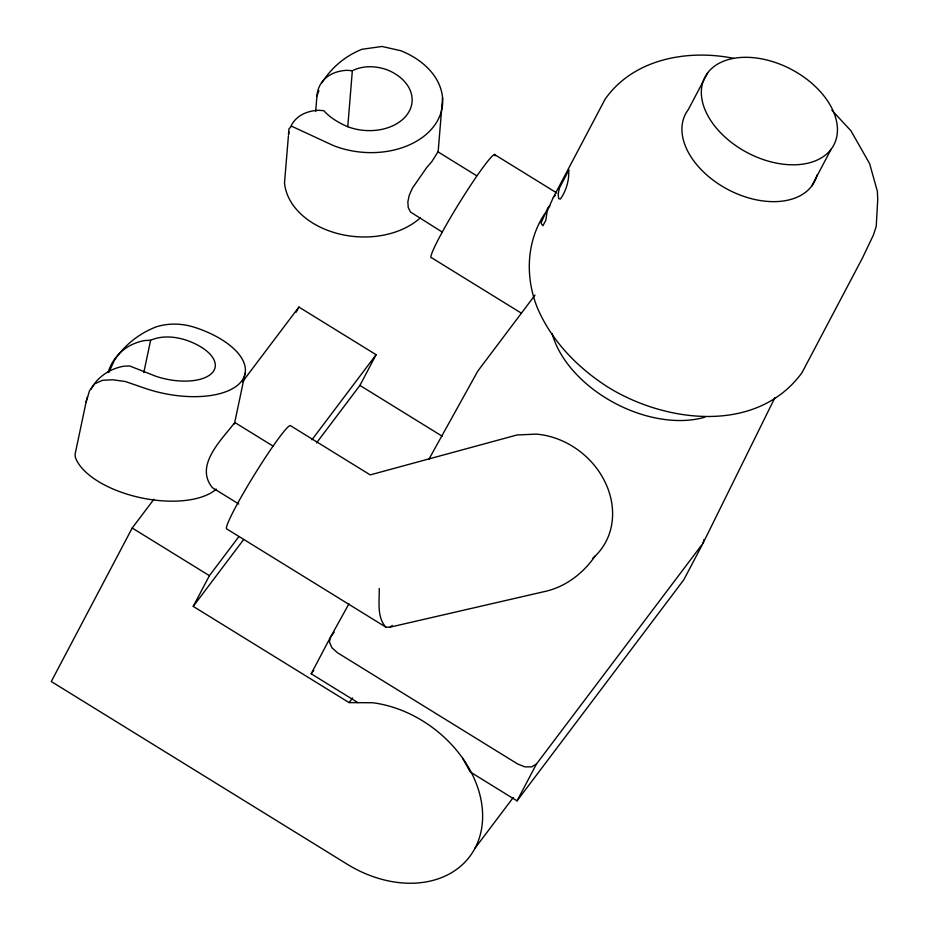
<?xml version="1.0" encoding="UTF-8"?>
<svg xmlns="http://www.w3.org/2000/svg" width="929" height="929" viewBox="0 0 929 929"><rect width="100%" height="100%" fill="white"/><g stroke="black" fill="none" stroke-linecap="round" stroke-linejoin="round"><path stroke-width="1.39" d="M379.229 588.429C379.543 601.179 376.582 616.786 385.814 627.121L390.226 627.11L545.16 591.413C565.656 586.838 583.18 573.309 594.978 556.216M288.513 134.6L288.919 128.945L291.451 126.135L333.163 145.47A75.841 54.346 4.7 0 0 434.737 125.09A75.841 54.346 4.7 0 0 400.794 50.723L382.016 46.473L361.915 49.295C345.344 55.879 331.409 67.712 321.898 82.751M288.408 136.017L284.518 182.769A75.841 54.346 4.7 0 0 337.982 233.643A75.841 54.346 4.7 0 0 420.222 217.932M315.674 111.515L316.928 96.047L318.914 90.728M347.771 126.692L352.335 70.709C363.216 65.32 375.955 65.796 387.149 69.838A45.242 32.422 4.7 0 1 407.401 114.197A45.242 32.422 4.7 0 1 346.807 126.356C338.284 122.477 330.109 117.739 323.815 110.679L318.484 110.284A60.675 38.902 35.5 0 0 291.137 125.833M438.128 152.124L442.564 97.789M87.57 396.671A60.675 51.873 39.3 0 0 86.107 402.025L75.075 454.281L75.4 457.428A75.841 35.987 11.9 0 0 139.245 497.41A75.841 35.987 11.9 0 0 216.26 489.13M143.809 372.517L150.626 340.258C161.751 335.404 174.35 336.449 185.672 339.968A45.242 21.472 11.9 0 1 212.753 372.215A45.242 21.472 11.9 0 1 155.956 376.303L129.619 365.956L123.789 366.212A60.675 51.873 39.3 0 0 90.891 389.146M245.163 373.063L234.41 423.938L234.201 423.287C221.16 440.311 194.231 465.801 212.509 487.771L238.788 503.994M704.043 539.366L703.079 543.163L774.949 397.6M86.107 402.025L89.474 390.842L94.793 383.782L102.469 380.309L112.711 379.764L125.392 381.54L145.911 388.601A75.841 35.987 11.9 0 0 241.11 381.749A75.841 35.987 11.9 0 0 195.717 327.67C182.746 323.373 168.973 322.746 155.875 326.962L155.735 327.031C138.909 333.662 124.347 345.263 114.372 360.382L108.728 372.61M733.573 58.33C687.89 49.086 633.404 58.736 605.116 99.171L553.347 197.354L547.158 211.336L545.799 220.417L542.873 225.782L540.98 223.053L547.924 207.655L549.875 205.773M544.684 213.786C526.162 241.865 525.106 277.574 537.531 308.219C551.838 341.28 577.571 367.605 607.601 386.917C665.303 422.892 756.938 434.517 802.017 372.645L862.449 258.03L873.469 234.898L876.233 226.386L877.719 199.689L877.394 191.409L869.602 163.597L850.929 130.78L831.861 110.226M153.889 499.291L132.208 528.02L51.281 681.526L347.202 864.214A106.185 80.533 37 0 0 481.745 827.751A106.185 80.533 37 0 0 372.657 702.742L349.107 702.614L193.22 606.382L209.408 575.678L238.892 536.602M296.212 312.167L298.906 307.058L376.106 354.715L359.918 385.419L316.557 442.889M357.979 702.661L311.18 673.78L330.608 636.934L334.173 632.208M707.631 72.938L688.215 109.773A72.81 47.089 27.8 0 0 729.695 190.433A72.81 47.089 27.8 0 0 817.021 174.931M811.725 186.032L831.153 149.186A72.81 47.089 27.8 0 0 763.266 59.189A72.81 47.089 27.8 0 0 713.762 124.8A72.81 47.089 27.8 0 0 831.153 149.186M517.047 800.868L536.463 764.021L703.16 543.059L683.732 579.893L517.047 800.868L470.248 771.976L462.712 758.343M348.921 603.85L330.689 636.829L329.389 641.893L331.897 647.722L337.517 652.773L517.65 763.975L524.885 766.866L531.806 766.855L536.544 763.917M428.896 459.263L477.866 370.996L534.999 295.12M242.539 381.773L298.906 307.058M311.935 439.777L376.106 354.715M193.22 606.382L243.514 539.714M311.18 673.78L313.793 670.308M349.107 702.614L352.59 698.004M475.044 848.177L513.296 797.465M553.347 197.354L555.356 195.427M390.226 627.11L392.235 625.391M150.626 340.258L144.796 340.513A60.675 51.873 39.3 0 0 108.159 372.297M352.335 70.709L347.016 70.314A60.675 38.902 35.5 0 0 316.928 96.047M494.46 154.481L556.738 192.93M476.589 175.686L437.965 151.845L431.741 161.751L426.864 167.313L412.406 188.157L409.259 195.241L407.843 201.86L408.249 207.585L410.467 212.009L442.274 232.099M521.401 313.189L431.66 257.786A60.675 4.842 -58.3 0 1 460.354 201.314A60.675 4.842 -58.3 0 1 495.169 155.735M359.918 385.419L442.158 436.189M235.06 422.637L273.045 446.094M385.814 627.121L226.734 528.915A60.675 4.842 -58.3 0 1 253.896 475.567A60.675 4.842 -58.3 0 1 290.336 425.587L370.207 474.893L517 434.981L536.23 434.11A75.713 64.728 39.3 0 1 605.824 483.637A75.713 64.728 39.3 0 1 592.888 558.108M132.208 528.02L209.408 575.678M288.547 134.659A60.675 38.902 35.5 0 1 289 131.988M704.786 417.226A103.154 66.714 27.8 0 1 552.14 333.546M559.084 188.715L558.224 194.451L558.643 198.667L560.384 199.015C566.167 190.944 569.28 180.423 568.676 170.506L568.931 169.961L559.084 188.715"/></g></svg>
